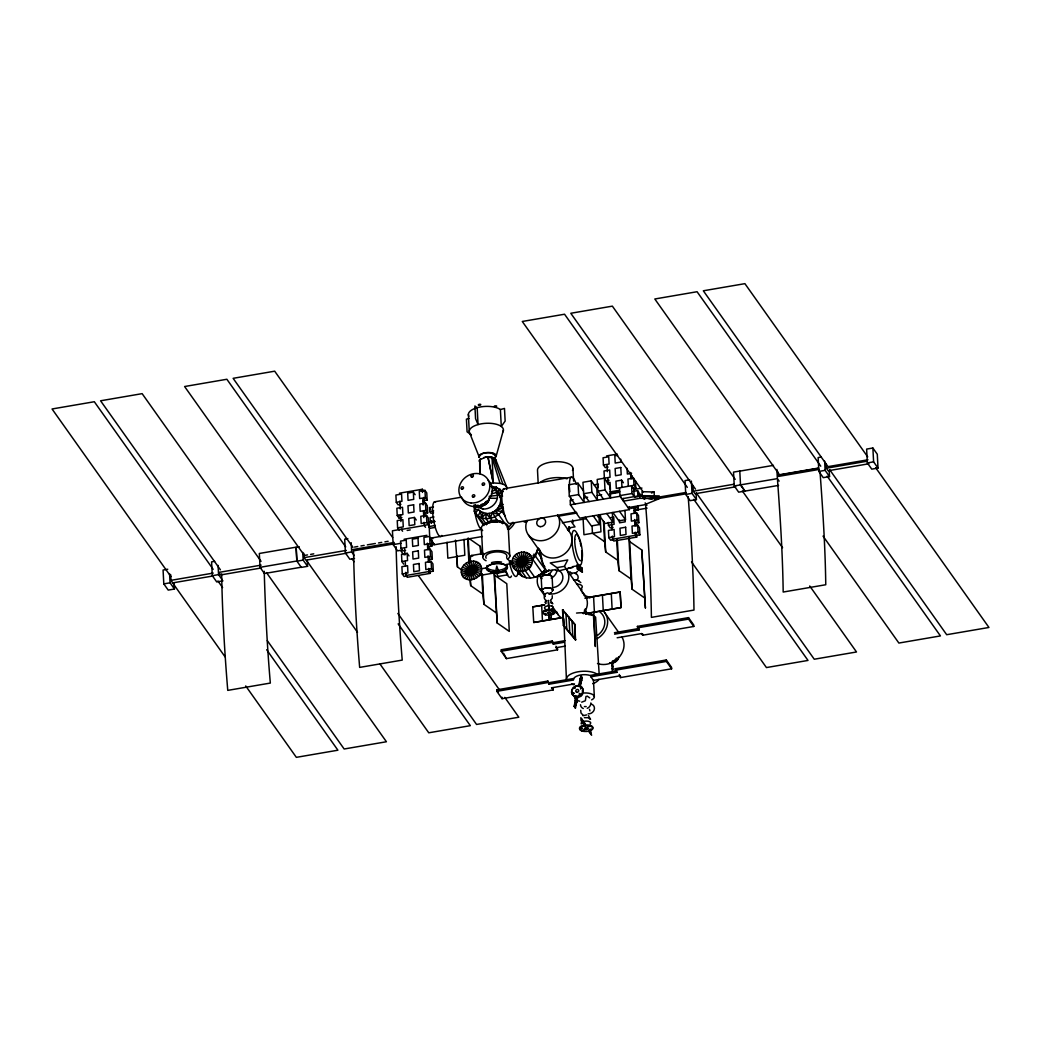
<?xml version="1.0" encoding="UTF-8"?>
<svg xmlns="http://www.w3.org/2000/svg" width="1041" height="1041" viewBox="0 0 1041 1041"><rect width="100%" height="100%" fill="white"/><g stroke="black" fill="none" stroke-linecap="round" stroke-linejoin="round"><path stroke-width="1.5" d="M474.462 509.752L478.34 509.4L480.395 511.43L486.004 513.46L485.991 518.665L488.593 522.322M512.198 560.904C509.583 574.177 530.728 574.723 532.133 562.582C534.749 549.31 513.603 548.763 512.198 560.904L532.133 562.582M573.279 693.774L573.981 693.267L573.084 693.488M574.554 688.166L575.244 687.737M579.29 694.165L579.772 693.592M579.264 694.113L579.733 693.423M581.242 688.231L580.553 688.622L581.021 687.919M475.19 504.95L477.246 506.993L482.855 509.023A12.713 11.061 -35.3 0 0 497.338 498.366L497.598 495.334L495.672 489.882A12.713 11.061 -35.3 0 0 490.988 486.459M473.837 511.04L478.118 516.076L481.801 517.898L486.004 513.46C496.778 514.944 506.277 499.706 496.752 492.289L496.362 487.253L492.172 486.485M580.709 710.313L581.008 712.981L583.155 715.258M461.306 572.186C460.356 560.865 480.369 556.05 481.593 568.711C482.543 580.045 462.529 584.86 461.306 572.186L486.668 567.839M520.175 571.613L524.157 551.873M517.78 572.212C523.272 580.41 535.855 579.317 542.335 572.875L532.706 559.303L535.516 555.933L538.262 548.034M495.373 572.55L496.804 566.096L498.899 572.355M577.963 696.442L575.4 708.127L574.098 706.305L576.024 697.548L577.911 697.158M582.218 677.574L580.279 678.667L580.943 683.417L578.991 684.51L580.292 686.331L582.218 677.574L580.917 675.752L578.991 684.51L579.33 686.878M563.793 618.888L566.421 679.292A16.487 7.131 -3 0 1 578.184 671.757A16.487 7.131 -3 0 1 596.922 674.048M483.011 512.823L481.801 517.898L486.134 524M469.166 579.902L473.746 561.008M496.219 455.919L503.415 430.089M432.405 537.716L432.731 538.809M513.018 522.257L508.151 527.982L498.626 514.553L492.302 512.38L490.389 518.34L492.12 520.773M593.435 615.283L595.322 646.513L593.93 615.244M506.655 489.491A13.338 5.765 -3 0 0 502.842 484.13L493.694 457.884L485.783 457.129L479.667 459.81L479.771 473.499M581.255 590.885L581.906 589.271M485.822 524.365C489.361 519.329 498.938 518.965 503.284 523.181M577.352 568.959L578.796 565.94L580.696 571.145L582.14 568.126L577.13 564.847L579.017 570.052L580.475 567.033L582.361 572.238L577.352 568.959L577.195 566.213M517.663 571.054L526.668 552.433M480.903 512.146L480.395 511.43L478.118 516.076L484.169 524.625M577.547 571.288L575.335 573.513M556.922 567.631L564.417 566.343L567.735 559.941L550.273 562.934L556.922 567.631L559.147 570.78L572.94 567.28L568.178 568.087M466.68 579.382L476.218 561.515M474.462 507.501L475.763 505.132M500.682 497.585L500.174 496.882L502.283 493.07M494.878 489.686L496.362 487.253L502.985 491.794L496.752 492.289L500.044 489.062M503.493 508.828C499.42 516.258 489.999 520.37 481.801 517.898L480.395 511.43M544.924 602.323L546.59 600.696M478.34 509.4L475.164 513.343L483.831 525.549M576.987 579.967C580.709 576.402 574.879 570.468 571.223 573.968M515.451 569.869L528.88 553.617M542.335 572.875L545.146 569.505L533.929 554.072M581.359 588.321L582.075 587.514A7.261 3.136 -3 0 0 579.967 584.548L576.571 583.91M464.52 578.262L478.379 562.634M534.475 577.195L537.598 576.259L542.908 572.368A12.713 11.061 -35.3 0 0 544.716 569.661M540.474 574.619L548.529 570.429M474.436 508.867L476.973 506.837M513.707 568.126L530.624 555.36M462.842 576.61L480.057 564.287M582.973 715.701L586.682 714.907M550.559 600.384L552.25 598.146L552.25 595.725M501.944 492.432L498.821 494.332L499.316 495.035M480.552 405.196C482.139 403.309 476.036 404.663 479.211 405.404M493.746 488.75L496.362 487.253M580.292 686.331L579.642 681.595L581.581 680.489L580.917 675.752M574.098 706.305L576.037 705.212L575.387 700.463L577.326 699.37L576.961 697.353M575.4 708.127L574.736 703.391L576.688 702.285L576.024 697.548L577.326 699.37M537.598 576.259L545.991 572.29M512.536 565.953L531.795 557.534M461.749 574.541L481.163 566.356M651.041 499.303L659.239 495.906L639.629 495.659L622.167 498.73M545.536 603.338L546.408 602.986M546.2 614.164L545.588 614.541L546.2 614.164A5.999 2.563 -3 0 1 544.937 613.891M491.547 491.482L495.672 489.882M651.445 493.018L654.099 491.99L654.36 496.843L649.05 498.899M499.914 506.486L499.42 505.77L503.167 504.365M496.141 406.836C498.743 405.157 491.768 405.899 495.087 406.94M502.777 508.086L495.178 510.728L495.685 511.443M500.174 496.882L502.582 496.076M581.06 688.101L580.787 688.869L581.177 688.036M469.153 418.404L466.42 419.172L467.084 431.846L471.391 434.904A17.098 7.391 -3 0 1 484.403 423.414A17.098 7.391 -3 0 1 502.764 432.028M500.396 409.568L504.482 408.423L505.145 421.098L501.281 426.459L500.396 409.568A17.098 7.391 -3 0 0 479.198 407.187A17.098 7.391 -3 0 0 468.879 416.296M491.378 493.837L497.025 492.432M542.908 572.368L547.371 571.509M562.53 609.818L575.009 624.353L575.439 639.903L563.35 625.29L562.53 609.818L574.619 624.431L575.439 639.903M565.94 613.396L566.746 628.868M568.959 617.053L569.765 632.525M571.977 620.696L572.797 636.181M563.35 625.29L575.816 639.825M548.971 593.747L551.418 592.784L548.867 593.877M606.578 455.919L617.261 454.084M617.677 455.346L614.841 455.828L615.218 463.063L620.878 462.087L620.735 459.198M399.419 493.187L422.321 489.257L423.609 491.066M413.342 492.12L407.682 493.096L408.059 500.331L413.719 499.368L413.342 492.12L415.164 494.683M427.148 500.148L426.771 492.913L424.949 490.363L419.289 491.326L419.666 498.561L425.34 497.598L427.148 500.148L422.906 500.877M603.442 465.002L609.102 464.039L608.725 456.804L603.064 457.767L603.442 465.002L605.25 467.565L608.087 467.084M396.283 502.283L401.943 501.307L401.566 494.072L395.905 495.035L396.283 502.283L398.091 504.833L400.928 504.351M503.649 488.815L571.275 477.207M427.669 512.901L427.291 505.666L425.483 503.102L419.809 504.078L420.187 511.313L425.86 510.337L427.669 512.901L424.832 513.382M434.448 501.827L461.54 497.169M433.563 512.797L430.948 513.252L429.738 511.547L429.53 507.605L433.459 506.928M631.601 473.317L627.346 474.045L627.046 468.255M591.249 480.864L591.848 492.315L597.417 500.161L596.818 488.71L591.249 480.864L582.96 482.282L584.17 502.439L578.601 494.579L578.002 483.206L568.711 484.807L569.31 496.18L574.866 504.026M397.233 515.49L402.893 514.514L402.516 507.279L396.855 508.255L397.233 515.49L399.041 518.041L401.878 517.559M606.2 480.773L609.037 480.291M429.738 511.547L433.668 510.871M594.203 484.859L598.445 484.13M623.403 482.725L621.594 480.174L615.934 481.137L616.311 488.385L634.008 485.288L635.817 487.852L632.98 488.333M607.228 482.868L610.052 482.386L610.429 489.621M414.435 517.442L408.775 518.418L409.152 525.653L414.812 524.677L414.435 517.442L416.244 519.993M435.255 527.384L430.011 528.281L428.801 526.577L428.28 517.884L426.459 515.321L420.798 516.297L421.176 523.532L426.849 522.556L428.658 525.119M434.006 517.013L430.076 517.689L430.271 521.632L431.481 523.337L431.351 520.708M605.003 489.973L604.014 470.987L609.675 470.012L610.052 477.246L597.209 479.433L597.82 491.209L605.003 489.973L610.625 497.897L610.013 486.121L604.392 478.196M569.31 496.18L578.601 494.579M591.848 492.315L583.572 493.733L589.128 501.58M430.271 521.632L434.214 520.955M397.61 527.865L403.27 526.889L402.893 519.654L397.233 520.63L397.61 527.865L399.432 530.416M428.593 522.647L435.151 521.515M610 491.886L619.161 490.311M167.757 569.232L163.073 570.039L163.801 583.884L168.213 590.091L174.459 589.024L174.133 582.869M821.258 457.051L818.135 457.585L818.864 471.43L823.262 477.65L829.521 476.57L829.196 470.428M872.878 448.02L866.633 449.087L867.348 462.933L871.759 469.14L878.005 468.073L877.29 454.24L872.878 448.02L873.607 461.853L878.005 468.073M214.719 561.32L211.583 561.867L212.312 575.699L216.723 581.919L222.969 580.839M299.314 546.811L296.191 547.345L296.906 561.19L303.165 560.11L307.576 566.33L301.317 567.397L296.815 561.008L296.086 547.163L259.326 553.474L260.042 567.319L264.453 573.526L301.226 567.215M402.021 529.14L392.431 530.793L393.16 544.625L397.571 550.845L402.36 550.012M424.403 525.302L429.204 524.469M573.136 499.719L570.143 500.227L570.39 504.807L579.837 518.145L629.454 509.622L629.298 506.577M583.936 497.858L587.658 497.221M597.183 495.581L601.698 494.813M610.39 493.317L619.759 491.703M689.728 479.797L685.043 480.604L685.759 494.436L690.17 500.656L696.416 499.576L696.104 493.434M739.878 471.118L773.45 465.353M347.824 538.626L344.701 539.173L345.43 553.005L349.828 559.225L354.526 558.418M425.509 527.306L424.221 525.484L401.319 529.427L402.594 531.235M633.956 489.465L641.959 488.086M609.753 493.968L618.927 492.393M428.801 526.577L435.359 525.445M633.136 491.391L637.599 490.623L638.966 492.536L639.122 495.568M407.187 530.442L410.232 529.921M631.991 493.538L631.575 485.822L633.8 488.945L634.203 496.661L631.991 493.538L619.955 495.594L621.425 497.676M570.39 504.807L619.994 496.284L629.454 509.622M634.945 497.182L637.925 496.661L637.599 490.623M307.511 554.918L304.375 555.452L184.595 386.523L226.86 379.262L345.703 546.876M310.634 554.372L313.77 553.838M354.552 547.059L357.74 546.499M360.941 545.952L364.142 545.406M367.343 544.859L375.333 543.48M378.534 542.934L381.735 542.387M384.923 541.841L388.124 541.294M628.035 507.631L644.353 504.82L659.382 498.613L639.773 498.353L623.455 501.163L623.312 498.457M818.577 468.047L779.449 474.761L654.802 298.988L697.067 291.727L820.763 466.186M404.077 539.251L426.979 535.321M867.986 459.784L828.024 466.641L703.326 290.79L744.901 283.659L867.713 456.869M778.642 475.203L818.07 468.437M170.672 574.684L170.971 580.344L213.236 573.084M303.855 553.409L304.076 557.651L346.341 550.39M261.148 565.133L218.896 572.394L220.692 574.931L261.395 567.957M352.001 549.7L394.266 542.452M819.137 469.426L778.447 476.414L778.226 472.172M826.138 463.961L826.359 468.216L867.361 461.176M429.621 536.427L423.947 537.403L424.338 544.638L429.998 543.662L431.807 546.226L428.983 546.707M653.175 498.079L686.045 492.445M692.968 485.561L693.267 491.222L733.957 484.234M576.18 512.12L510.129 523.467A17.658 4.203 80.3 0 1 502.556 505.666A17.658 4.203 80.3 0 1 504.781 488.932M394.539 543.792L353.537 550.832C354.239 589.753 356.425 628.608 359.652 667.398L402.229 660.098C399.002 622.349 397.063 584.548 396.114 546.694M654.763 499.173L686.292 493.759M867.348 462.933L873.607 461.853M163.801 583.884L170.047 582.804L174.459 589.024M260.042 567.319L296.815 561.008M393.16 544.625L401.149 543.246M481.007 529.492L429.842 538.275L434.422 544.742L482.399 536.505M524.183 522.075L527.384 521.528M557.768 516.31L576.961 513.018M744.914 491.079L740.515 484.859L739.787 471.026L733.528 472.107L734.256 485.939L777.367 478.639L779.136 481.124M818.864 471.43L825.11 470.35L829.521 476.57M212.312 575.699L218.558 574.619L222.084 579.603M345.43 553.005L351.676 551.938L354.317 555.66M685.759 494.436L692.018 493.369L696.416 499.576M172.455 582.934L213.47 575.894M346.575 553.2L305.885 560.188L304.076 557.651M868.858 463.765L828.155 470.753L826.359 468.216M735.766 486.772L695.063 493.759L693.267 491.222M630.872 508.372L636.532 507.396L638.354 509.96L634.099 510.689M400.941 548.347L406.602 547.371L406.224 540.136L400.564 541.112L400.941 548.347L402.75 550.897L405.587 550.416M431.13 545.081L434.331 544.534L429.92 538.314M778.577 485.405L738.668 492.159L734.256 485.939M562.348 522.777L586.343 518.665M597.534 516.739L600.735 516.193M634.294 510.337L647.086 508.138M638.875 522.712L638.497 515.477L636.676 512.914L631.015 513.89L631.393 521.125L637.066 520.149L638.875 522.712L636.038 523.194M610.885 517.572L613.722 517.078L614.099 524.326L608.438 525.289L608.282 522.4M432.327 558.965L431.95 551.73L430.141 549.18L424.481 550.142L424.858 557.39L430.519 556.415L432.327 558.965L429.504 559.459M408.983 555.907L407.174 553.344L401.514 554.319L401.891 561.554L403.7 564.118M569.466 527.813L575.022 526.863L571.704 522.192M624.977 510.493L625.459 519.706L618.861 520.838L612.928 512.458M598.887 515.165L599.382 524.547L591.353 525.926L585.185 517.221M612.394 513.005L612.876 522.153L605.016 523.506L598.9 514.866M401.891 561.554L407.551 560.579L407.174 553.344M613.084 527.371L610.247 527.852L608.438 525.289M639.864 534.918L639.486 527.683L637.665 525.132L632.004 526.095L632.381 533.33L638.055 532.367L639.864 534.918L635.622 535.647M433.316 571.184L432.939 563.949L431.13 561.385L425.457 562.361L425.847 569.596L431.508 568.633L433.316 571.184L429.074 571.912M471.3 555.543L483.597 553.435M608.816 537.663L614.476 536.688L614.099 529.453L608.438 530.429L608.816 537.663L610.638 540.227L613.461 539.732M402.268 573.929L407.942 572.953L407.565 565.718L401.891 566.694L402.268 573.929L404.09 576.493L406.914 575.998M612.524 539.225L635.426 535.295L636.715 537.104L613.8 541.034L612.524 539.225L612.355 536.076M405.977 575.491L428.879 571.561L430.167 573.37L407.265 577.3L405.977 575.491L405.808 572.342M506.954 564.352L532.302 560.006M478.496 575.673L495.399 572.771M548.126 570.832L555.764 569.531M572.589 566.642L580.24 565.328M533.721 622.492L560.292 617.925L533.721 622.492L532.797 606.851L544.599 604.821M586.2 597.742L620.15 591.913L621.074 607.554L585.641 613.63L621.074 607.554M544.716 604.977L532.797 606.851M584.834 598.159L620.267 592.069M552.237 641.009L553.474 644.119L552.237 641.009L501.111 649.779L501.189 651.25L506.407 658.615L557.534 649.831L557.456 648.374M638.966 629.987L637.378 626.396L688.504 617.625L693.722 624.99L693.8 626.461L642.687 635.231L641.516 633.592M501.189 651.25L552.316 642.466M637.456 627.866L688.582 619.096L693.8 626.461M553.396 642.648L564.899 640.67M614.437 632.72L638.888 628.517L637.378 626.396M553.278 644.145L564.131 642.284M614.606 634.177L639.161 629.948M555.842 647.749L565.172 646.149M617.157 637.769L641.711 633.553M615.192 668.751L616.779 672.343L615.192 668.751L666.318 659.981L671.536 667.346L671.614 668.803L620.501 677.587L619.252 674.477M553.096 688.439L553.174 689.91L502.048 698.693L496.83 691.328L496.752 689.858L547.878 681.074L549.114 684.184L547.878 681.074M615.27 670.222L666.396 661.438L671.614 668.803M496.83 691.328L547.943 682.545M616.701 670.872L590.807 675.31L590.885 676.78L593.448 680.385L619.525 675.908M549.036 682.714L573.487 678.524M590.885 676.78L616.975 672.304M548.919 684.223L573.474 680.007M551.47 687.828L574.515 683.872M497.611 508.476L502.959 507.748M489.192 496.297L497.598 495.334M573.474 579.72L577.052 579.915L580.826 582.596M548.047 592.771C543.831 592.771 542.608 599.356 546.668 600.748M576.532 613.071C582.947 612.42 590.689 612.316 595.608 617.157L599.187 674.321M584.404 706.579L586.174 706.579M584.365 717.678L588.022 717.691L590.546 719.357L588.464 715.661M497.52 520.539L497.585 521.97L493.031 522.022L492.966 520.591M545.874 611.614L545.874 611.705M588.699 726.904L588.699 726.995M497.338 498.366L489.322 498.197A8.12 7.066 -35.3 0 1 477.194 505.301M654.099 491.99L642.037 491.69L642.284 496.544L644.132 499.146M642.284 496.544L654.36 496.843M587.658 613.253L583.012 613.019L591.132 614.203M581.685 702.168L585.354 700.762L585.992 696.39M461.566 569.726L481.332 571.184M492.966 481.723L487.943 456.96L492.029 457.35L500.031 483.362L502.842 484.13M552.224 613.826L552.862 613.63L552.224 613.826A5.999 2.563 -3 0 1 550.767 614.242M500.031 483.362L493.33 482.959A13.338 5.765 -3 0 0 489.895 483.336M555.478 570.273L559.147 570.78M588.412 614.515L593.851 615.53M533.031 555.426L535.516 555.933M550.715 602.752L552.81 603.767L550.312 600.488M462.49 567.306L480.408 573.604M545.341 594.138L543.949 593.461M499.42 505.77L503.076 507.11M513.057 558.379L531.274 565.107M549.739 574.125L548.529 573.656L549.739 574.098M587.124 696.039L589.713 697.886M578.197 580.462L579.043 580.878M575.218 573.136L576.337 573.682M571.951 573.565L569.843 571.717M552.68 610.807L551.847 610.95L552.68 610.807A4.32 1.848 -3 0 0 551.118 610.13M584.352 610.169L586.577 612.238M575.166 687.672L574.398 688.049M573.669 692.942L573.201 693.644L574.046 693.449M629.193 537.208L629.675 541.606L641.79 549.999L645.407 607.97L641.79 549.999M644.288 597.69L632.173 589.297L631.041 579.017L618.927 570.624L617.807 560.344L605.693 551.951L604.561 541.671L592.446 533.278L592.069 525.926M469.413 538.796L480.304 546.356L481.111 553.695M494.358 572.368L494.67 575.309L506.785 583.702L509.283 631.393L497.182 622.999L493.889 571.379M455.464 540.175L457.454 566.981L462.295 570.338M470.051 579.772L470.701 585.654L482.816 594.047L483.935 604.327L496.05 612.72M512.914 562.947L509.726 560.67L514.098 566.851M464.039 565.094L478.873 575.803M514.527 556.089L529.791 567.41M478.105 505.432L482.855 509.023M498.626 514.553L495.178 510.728L501.892 511.352L505.366 516.232M486.004 513.46L490.389 518.34L489.179 513.317M466.082 563.259L476.817 577.651M516.531 554.176L527.8 569.31M507.214 527.605L508.737 529.674A17.658 15.355 -35.3 0 0 514.618 522.79M580.279 678.667L581.581 680.489M579.642 681.595L580.943 683.417M575.387 700.463L576.688 702.285M574.736 703.391L576.037 705.212M875.715 467.773L988.95 627.463L946.685 634.711L829.716 469.751M827.166 476.153L940.439 635.921L898.877 643.052L823.041 536.115M740.606 484.95L745.018 491.17M735.193 479.354L612.368 306.145L570.793 313.276L695.492 489.14M742.35 490.962L782.585 547.722M809.729 585.992L856.509 651.978L814.257 659.226L696.338 492.94M687.307 487.357L564.547 314.226L522.283 321.474L643.169 491.964M693.787 499.355L808.011 660.436L766.436 667.567L691.536 561.945M639.903 493.824L641.36 495.88M645.16 502.894L646.916 505.379M619.512 511.326L625.459 519.706M597.82 491.209L603.442 499.133M606.76 513.512L612.876 522.153M578.002 483.206L583.572 491.066M593.214 515.842L599.382 524.547M557.82 515.334L569.206 531.404M611.288 593.435L612.108 608.907M602.427 594.958L603.246 610.429M593.578 596.467L594.385 611.952M604.73 612.707L618.393 631.978M564.417 566.343L566.655 569.505M584.86 595.361L566.317 569.206A16.487 14.34 -35.3 0 1 566.031 585.875A16.487 14.34 -35.3 0 1 549.7 594.021M528.49 535.035L540.76 552.329M537.416 552.094L541.788 558.262M500.487 502.803L500.994 503.519M611.991 665.368L612.889 666.643M612.16 668.582L613.058 669.844L612.72 663.429L611.822 662.167L612.316 671.783M497.299 520.591L492.302 512.38M527.761 567.462L534.749 577.326M539.745 588.751L545.315 596.597M551.808 605.745L558.288 614.906M524.391 569.479L530.507 578.106M521.086 570.429L526.343 577.833M519.03 571.574L522.53 576.519M541.645 605.328L542.465 620.8M516.713 570.546L519.342 574.242M551.314 619.278L551.183 614.802M557.534 649.831L555.959 646.253M588.542 730.977L591.6 735.271L590.429 731.003L590.585 733.84M429.53 507.605L430.74 509.309M551.665 687.789L553.174 689.91M503.558 653.227L506.407 658.615M392.652 537.546L274.681 371.182L233.119 378.325L352.951 547.332M400.759 550.676L403.57 554.645M418.56 575.79L499.16 689.454M504.781 697.379L518.834 717.21L476.57 724.458L397.857 613.448M496.752 689.858L498.379 692.148M352.196 559.069L354.07 561.711M398.143 623.858L470.337 725.668L428.762 732.799L380.004 664.054M306.874 560.917L357.505 632.316M261.044 561.333L142.136 393.654L100.574 400.785L220.406 569.791M266.47 572.576L386.419 741.752L344.155 749L267.316 640.631M213.158 569.336L94.315 401.735L52.05 408.983L170.893 576.597M217.907 580.969L222.592 587.579M266.665 649.727L337.909 750.21L296.347 757.341L245.715 685.941M170.971 580.344L172.767 582.882M173.522 584.131L225.09 656.858M598.002 485.613L598.015 487.656M531.626 557.117L532.706 559.303M495.659 459.445L506.46 486.511M469.764 433.186L479.394 457.467A8.549 3.696 -3 0 1 488.945 452.51A8.549 3.696 -3 0 1 494.995 457.819M589.518 709.324L589.922 710.899M518.912 552.784L525.419 570.702M468.489 561.906L474.41 578.991M487.943 456.96L493.33 482.959L492.029 457.35M820.1 472.861C822.832 510.116 825.266 547.384 825.76 584.743L783.183 592.043C782.676 554.684 780.256 517.416 777.523 480.161M688.179 496.622C691.055 534.384 693.436 572.186 693.983 610.065L651.406 617.378C650.859 579.499 648.478 541.697 645.602 503.922M521.515 552.003L522.816 571.496M548.36 600.358L548.932 609.935M549.206 614.841L549.466 618.94L549.245 614.828L549.375 617.573M549.232 614.828L549.466 618.94M582.14 568.126L582.361 572.238M580.475 567.033L580.696 571.145M578.796 565.94L579.017 570.052M824.628 461.124L825.11 470.35M776.885 469.413L777.367 478.639M691.367 481.059L692.018 493.369M688.504 617.625L688.582 619.096M666.318 659.981L666.396 661.438M644.808 495.607L644.978 498.834M639.629 495.659L639.773 498.353M638.12 505.614L638.354 509.96M635.439 480.617L635.817 487.852M637.665 525.132L638.055 532.367M636.676 512.914L637.066 520.149M642.609 633.761L642.687 635.231M634.008 485.288L633.618 478.053L627.957 479.029L628.335 486.264M635.218 508.75L635.478 513.473M635.882 521.359L636.129 526.082M636.545 533.955L636.715 537.104M633.943 506.941L634.268 513.239M634.594 519.537L634.932 525.848M635.257 532.146L635.426 535.295M631.926 475.854L632.082 479.003M630.56 472.471L630.885 478.769M629.675 541.606L632.173 589.297M628.881 537.69L631.041 579.017M625.068 518.925L625.225 521.827L619.551 522.803L619.408 519.901M621.594 480.174L621.971 487.409M619.551 487.891L619.994 496.284M617.352 540.422L618.927 570.624M620.15 591.913L620.957 607.384M616.714 539.68L617.807 560.344M620.423 676.116L620.501 677.587M611.692 523.467L612.03 529.778M607.072 465.366L607.397 471.677M607.736 477.975L608.061 484.273M604.105 521.749L605.693 551.951M603.481 521.007L604.561 541.671M600.11 515.933L600.943 531.821L583.949 534.736L583.116 518.847M593.461 679.929L594.333 696.702M586.291 611.457L586.395 613.63M585.289 608.829L585.693 614.008M584.404 611.262L584.521 613.435M589.414 729.572L589.557 732.409M572.94 468.424L573.617 481.137M583.897 721.999L584.053 724.835M582.882 720.567L583.038 723.404M581.867 719.136L582.023 721.973M562.908 609.74L563.728 625.212M552.12 576.961L552.797 589.922M538.171 483.076L537.507 470.363A17.749 7.664 -3 0 1 557.052 461.67A17.749 7.664 -3 0 1 572.472 470.428M541.19 577.56L541.867 590.52M508.242 527.384L509.765 556.336M502.556 522.27L502.634 523.701M501.294 521.489L501.372 522.92M499.576 520.903L499.641 522.335M495.256 520.435L495.334 521.866M501.97 697.223L502.048 698.693M494.67 575.309L497.182 622.999M490.779 520.994L490.858 522.426L488.932 523.05L488.854 521.619M487.318 522.439L487.396 523.87M486.29 523.363L486.355 524.794M481.332 527.67L482.842 556.623M482.347 574.125L483.935 604.327M480.304 546.356L480.721 554.306M481.723 573.383L482.816 594.047M468.372 414.396L469.257 431.286M468.203 537.963L469.53 563.389M470.363 579.29L470.701 585.654M467.656 538.809L468.905 562.647M463.987 539.342L464.82 555.243L447.838 558.158L447.005 542.257M456.869 555.855L457.454 566.981M431.429 538.978L431.807 546.226M429.113 524.352L429.998 543.662M431.13 561.385L431.508 568.633M430.141 549.18L430.519 556.415M428.684 545.016L428.931 549.739M429.347 557.612L429.595 562.335M429.998 570.221L430.167 573.37M426.459 515.321L426.849 522.556M424.949 490.363L425.34 497.598M425.483 503.102L425.86 510.337M427.396 543.194L427.721 549.505M428.059 555.803L428.385 562.101M428.723 568.412L428.879 571.561M423.934 497.364L424.273 503.675M424.676 511.547L424.923 516.271M422.321 489.257L422.49 492.406M422.815 498.704L423.153 505.002M423.479 511.313L423.804 517.611M424.051 522.335L424.221 525.484M404.572 548.711L404.897 555.009M405.235 561.307L405.483 566.044M399.835 501.059L400.238 508.945M400.577 515.243L400.902 521.541M398.885 515.152L399.041 518.041M351.194 542.712L351.676 551.938M307.251 560.175L307.576 566.33M302.762 552.42L303.165 560.11M218.076 565.393L218.558 574.619M169.566 573.578L170.047 582.804M548.451 601.724L548.841 608.569M479.667 459.81L480.2 473.863M471.105 561.138L471.794 579.759M264.219 571.262C265.312 608.582 267.095 645.862 270.335 683.065L227.758 690.378C224.531 651.588 222.345 612.733 221.642 573.812M571.535 500.747A17.658 4.203 80.3 0 1 570.858 497.832M569.856 491.781A17.658 4.203 80.3 0 1 569.466 487.422M569.414 486.069A17.658 4.203 80.3 0 1 576.311 484.312M470.376 562.088A10.592 2.524 80.3 0 1 472.718 556.128M511.469 575.998A17.658 4.203 80.3 0 1 505.614 570.975M517.95 572.615A17.658 4.203 80.3 0 1 509.309 561.711M552.081 570.351A6.428 5.595 -35.3 0 1 548.763 573.942M544.053 574.567A6.428 5.595 -35.3 0 1 541.515 573.057M621.932 637.027A19.024 16.552 -35.3 0 1 618.77 657.626A19.024 16.552 -35.3 0 1 597.482 663.507M594.645 611.301A16.096 14.001 -35.3 0 1 593.292 615.062M584.118 595.582A16.096 14.001 -35.3 0 1 589.922 597.989M599.759 611.861A16.096 14.001 -35.3 0 1 597.768 635.205M602.778 610.573A19.024 16.552 -35.3 0 1 597.209 638.614M572.576 519.98A12.219 5.283 -3 0 1 572.745 522.699M506.447 564.443A10.072 4.346 -3 0 1 497.091 570.442M494.475 570.429A10.072 4.346 -3 0 1 487.032 565.51M491.534 562.608A10.072 4.346 -3 0 1 501.593 562.062M494.566 572.264A10.072 4.346 -3 0 1 489.023 565.562A10.072 4.346 -3 0 1 505.887 565.588A10.072 4.346 -3 0 1 497.182 572.264M486.16 558.21A10.592 4.58 -3 0 1 496.01 551.912A10.592 4.58 -3 0 1 506.603 557.104M494.449 572.485A10.592 4.58 -3 0 1 488.606 565.432A10.592 4.58 -3 0 1 506.368 565.471A10.592 4.58 -3 0 1 497.195 572.498M486.082 560.735A13.507 5.843 -3 0 1 486.628 552.81A13.507 5.843 -3 0 1 504.833 551.587A13.507 5.843 -3 0 1 507.461 559.29M482.634 530.598A13.507 5.843 -3 0 1 494.007 521.723A13.507 5.843 -3 0 1 507.527 528.906M486.433 524.365A8.211 3.552 -3 0 1 497.312 520.799M499.225 521.138A8.211 3.552 -3 0 1 502.673 523.259M616.389 658.042A4.815 4.19 -35.3 0 1 614.776 659.916M613.696 660.541A4.815 4.19 -35.3 0 1 612.511 660.892M618.796 657.418A6.688 5.817 -35.3 0 1 609.61 662.688M618.536 657.053A6.688 5.817 -35.3 0 1 610.924 662.662M582.257 690.638A4.32 3.761 -35.6 0 1 576.896 696.936M576.024 696.52A5.999 5.231 -35.6 0 1 572.966 687.906A5.999 5.231 -35.6 0 1 582.7 688.687A5.999 5.231 -35.6 0 1 576.024 696.52A4.32 3.761 -35.6 0 1 575.309 695.765M572.342 689.506A5.999 5.231 -35.6 0 1 581.997 687.437A5.999 5.231 -35.6 0 1 578.744 696.507A5.999 5.231 -35.6 0 1 571.847 690.912M545.159 608.79A4.32 1.848 -3 0 1 546.265 606.291A4.32 1.848 -3 0 1 552.068 606.291A4.32 1.848 -3 0 1 551.977 608.803M552.849 612.563A4.32 1.848 -3 0 1 552.198 612.98M545.926 610.703A4.32 1.848 -3 0 1 547.826 610.117M543.962 613.409A5.999 2.563 -3 0 1 545.484 609.935A5.999 2.563 -3 0 1 553.539 609.948A5.999 2.563 -3 0 1 553.409 613.422M479.237 457.376A8.302 3.591 -3 0 1 487.722 452.666A8.302 3.591 -3 0 1 495.23 457.025M577.091 565.25A4.32 1.848 -3.1 0 1 577.208 567.098M486.407 501.372A8.068 7.014 -35.3 0 1 484.859 502.79M488.19 480.421A16.136 14.027 -35.3 0 1 484.664 503.454A16.136 14.027 -35.3 0 1 462.139 498.105M479.472 461.67A8.302 3.591 -3 0 1 480.591 458.925M483.753 457.533A8.302 3.591 -3 0 1 495.841 460.369M480.044 455.828A7.508 3.24 -3 0 1 480.734 455.008M492.484 453.694A7.508 3.24 -3 0 1 494.514 455.034M489.413 497.234A8.12 7.066 -35.3 0 1 478.079 505.575M486.446 501.45A8.12 7.066 -35.3 0 1 484.898 502.894M483.063 503.948A8.12 7.066 -35.3 0 1 481.059 504.534M557.677 515.217A17.658 15.355 -35.3 0 1 543.545 540.474A17.658 15.355 -35.3 0 1 527.045 520.474M567.397 529.414A17.658 15.355 -35.3 0 1 563.532 554.632A17.658 15.355 -35.3 0 1 538.874 548.789M581.659 550.676A17.749 4.229 80.3 0 1 577.378 563.207A17.749 4.229 80.3 0 1 572.043 534.684A17.749 4.229 80.3 0 1 579.967 541.658M580.318 543.103A17.749 4.229 80.3 0 1 580.943 546.109M549.036 569.778A17.749 4.229 80.3 0 1 540.188 550.663M544.846 566.681A13.338 3.175 80.3 0 1 539.524 549.401M500.409 490.519A13.338 5.765 -3 0 1 503.219 491.287M543.571 592.108A5.478 2.368 -3 0 1 543.038 588.933A5.478 2.368 -3 0 1 550.338 588.113A5.478 2.368 -3 0 1 552.133 591.145M542.908 591.548A5.296 2.29 -3 0 1 543.571 588.738M544.638 588.321A5.296 2.29 -3 0 1 550.52 588.165A5.296 2.29 -3 0 1 552.563 590.468A5.27 2.277 -3 0 1 552.224 590.898M541.997 578.692A5.478 2.368 -3 0 1 546.499 574.892A5.478 2.368 -3 0 1 551.457 578.184M551.301 578.093A5.296 2.29 -3 0 0 551.938 576.909A5.27 2.277 -3 0 0 551.717 576.324A5.296 2.29 -3 0 0 545.133 575.061A5.296 2.29 -3 0 0 541.567 578.067M598.913 679.357A16.487 7.131 -3 0 1 592.706 683.703M573.825 684.731A16.487 7.131 -3 0 1 571.574 684.054M584.183 692.981A9.889 4.268 -3 0 1 593.474 695.115A9.889 4.268 -3 0 1 591.639 699.877M579.759 701.205A9.889 4.268 -3 0 1 575.764 695.57M573.63 679.487A9.889 4.268 -3 0 1 580.683 674.971A9.889 4.268 -3 0 1 591.913 676.351M590.859 702.961A5.4 4.698 -35.3 0 1 587.267 708.322M583.311 708.505A5.4 4.698 -35.3 0 1 580.514 704.744M591.626 704.237A5.4 4.698 -35.3 0 1 594.138 709.936A5.4 4.698 -35.3 0 1 588.165 713.827M556.883 571.08A9.889 8.601 -35.3 0 1 552.745 577.248M541.242 577.794A9.889 8.601 -35.3 0 1 539.641 576.207M559.772 571.067A9.889 8.601 -35.3 0 1 562.335 580.423A9.889 8.601 -35.3 0 1 553.877 587.423M542.426 591.392A16.487 14.34 -35.3 0 1 538.392 575.153M582.192 592.706A16.487 14.34 -35.3 0 1 583.285 613.709M563.155 618.848A16.487 14.34 -35.3 0 1 556.532 611.587M441.852 535.412A17.658 4.203 80.3 0 1 433.746 520.942A17.658 4.203 80.3 0 1 435.58 501.944M481.215 529.244A17.658 4.203 80.3 0 1 474.071 504.937M581.307 723.963A4.815 2.082 -3 0 1 586.408 721.075A4.815 2.082 -3 0 1 590.156 723.976M583.637 726.15A4.815 2.082 -3 0 1 586.031 725.733M587.28 725.746A4.815 2.082 -3 0 1 589.466 726.163M582.986 730.496A6.688 2.889 -3 0 1 580.592 726.462A6.688 2.889 -3 0 1 590.312 725.369A6.688 2.889 -3 0 1 591.015 729.598M540.461 482.308A17.749 7.664 -3 0 1 567.072 478.808M537.572 548.932A17.658 15.355 -35.3 0 1 531.404 558.991M513.291 562.843A17.658 15.355 -35.3 0 1 506.798 558.093M581.32 727.854L582.231 728.479L581.32 727.854M583.233 730.405L584.183 730.405L583.35 730.301M583.259 730.912L584.209 730.912L583.259 730.912M590.078 729.39L591.041 729.949L590.195 729.286M551.873 611.314L552.719 611.314L551.912 611.262M552.042 614.086L552.888 614.086L552.081 614.047M569.063 526.863L568.009 530.22L568.906 531.053L569.961 527.683L569.063 526.863M620.787 467.513L615.127 468.489L615.504 475.724L621.178 474.748L620.787 467.513M413.641 504.781L407.968 505.757L408.345 512.992L414.019 512.016L413.641 504.781M418.001 538.197L412.34 539.173L412.717 546.408L418.391 545.432L418.001 538.197M418.3 550.858L412.639 551.821L413.017 559.056L418.677 558.093L418.3 550.858M625.641 527.24L619.981 528.216L620.358 535.451L626.018 534.488L625.641 527.24M419.094 563.506L413.433 564.482L413.811 571.717L419.471 570.741L419.094 563.506M506.16 571.6L496.57 573.253L498.158 576.441L507.735 574.801L506.16 571.6M549.075 573.656L549.062 573.643M477.168 407.682L474.904 406.003L475.568 418.677L478.053 424.572L477.168 407.682M584.912 723.43L580.852 717.704L581.008 720.541L585.068 726.267L584.912 723.43M495.932 573.057A1.77 0.768 -3 0 0 498.86 572.563A1.77 0.768 -3 0 0 496.635 571.743A1.77 0.768 -3 0 0 495.932 573.057M576.922 692.317A1.561 1.366 -35.6 0 0 578.666 690.261A1.561 1.366 -35.6 0 0 576.128 690.066A1.561 1.366 -35.6 0 0 576.922 692.317M548.06 613.058A1.561 0.677 -3 0 0 550.65 612.615A1.561 0.677 -3 0 0 548.685 611.9A1.561 0.677 -3 0 0 548.06 613.058M544.977 614.619A5.999 2.563 -3 0 0 554.918 612.915A5.999 2.563 -3 0 0 547.384 610.169A5.999 2.563 -3 0 0 544.977 614.619M471.079 502.946A16.136 14.027 -35.3 0 0 489.049 481.905A16.136 14.027 -35.3 0 0 462.881 479.836A16.136 14.027 -35.3 0 0 471.079 502.946M471.859 477.168A1.301 1.132 -35.3 0 0 473.317 475.464A1.301 1.132 -35.3 0 0 471.196 475.295A1.301 1.132 -35.3 0 0 471.859 477.168M483.115 485.314A1.301 1.132 -35.3 0 0 484.572 483.61A1.301 1.132 -35.3 0 0 482.451 483.44A1.301 1.132 -35.3 0 0 483.115 485.314M461.996 489.153A1.301 1.132 -35.3 0 0 463.453 487.448A1.301 1.132 -35.3 0 0 461.332 487.292A1.301 1.132 -35.3 0 0 461.996 489.153M473.278 497.156A1.301 1.132 -35.3 0 0 474.735 495.438A1.301 1.132 -35.3 0 0 472.614 495.282A1.301 1.132 -35.3 0 0 473.278 497.156M540.227 526.668A4.684 4.073 -35.3 0 0 545.445 520.565A4.684 4.073 -35.3 0 0 537.859 519.966A4.684 4.073 -35.3 0 0 540.227 526.668M574.749 539.342A13.338 3.175 80.3 0 0 580.175 560.618A13.338 3.175 80.3 0 0 580.839 542.934A13.338 3.175 80.3 0 0 574.749 539.342M584.99 729.273A1.744 0.755 -3 0 0 587.892 728.765A1.744 0.755 -3 0 0 585.693 727.971A1.744 0.755 -3 0 0 584.99 729.273M585.003 729.442A1.744 0.755 -3 0 0 587.905 728.947A1.744 0.755 -3 0 0 585.706 728.14A1.744 0.755 -3 0 0 585.003 729.442M581.62 730.912A6.688 2.889 -3 0 0 592.706 729.012A6.688 2.889 -3 0 0 584.3 725.928A6.688 2.889 -3 0 0 581.62 730.912"/></g></svg>
